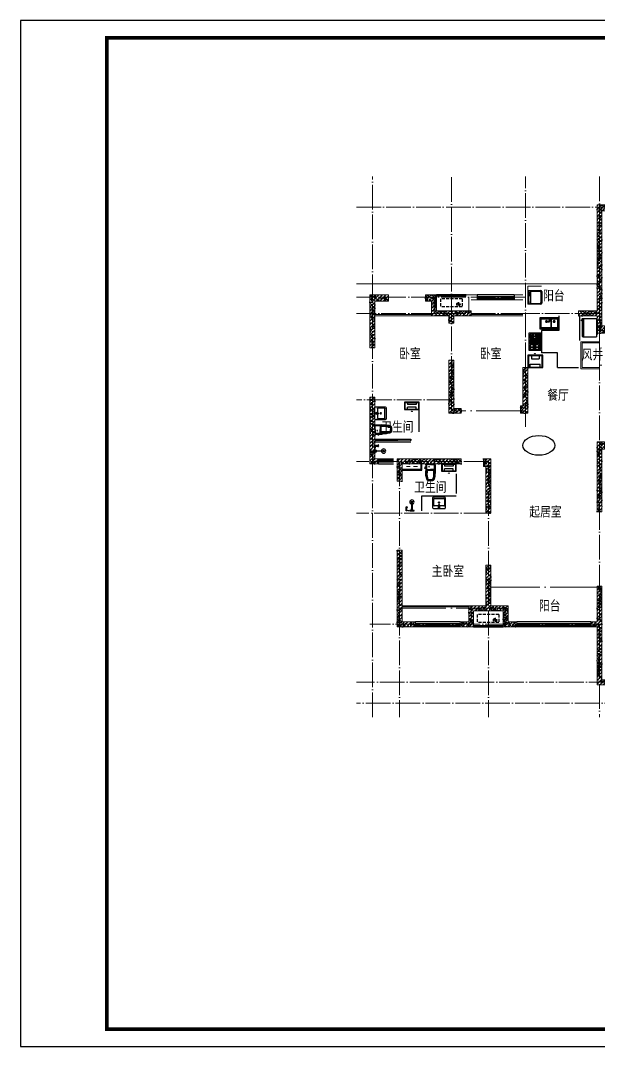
# Model space of a CAD drawing. Extents: x -23790 to 70590, y -14311 to 27269.
# Drawn here: x 11790 to 35249, y -14311 to 27269 of the extents above; entities that cross this region are included whole.
import ezdxf

# ---------------------------------------------------------------- set-up
doc = ezdxf.new("R2010")
doc.units = 0
doc.header["$LTSCALE"] = 1000
doc.header["$MEASUREMENT"] = 0
doc.linetypes.add('DASH', pattern=[0.35, 0.25, -0.1])
doc.linetypes.add('DOTE', pattern=[2.42, 2, -0.2, 0.02, -0.2])
doc.layers.get('0').update_dxf_attribs({"linetype": 'CONTINUOUS'})
for name, color, linetype, lineweight in [('DOTE', 1, 'DOTE', 0), ('WALL', 255, 'CONTINUOUS', 20), ('五金', 136, 'CONTINUOUS', 9), ('固定家具线', 243, 'CONTINUOUS', 20), ('看线', 170, 'CONTINUOUS', 0)]:
    doc.layers.add(name, color=color, linetype=linetype, lineweight=lineweight)
for name, color, linetype in [('fd', 4, 'CONTINUOUS'), ('JJ', 8, 'CONTINUOUS'), ('KT', 8, 'CONTINUOUS'), ('pm-台阶', 163, 'CONTINUOUS'), ('PS', 4, 'CONTINUOUS'), ('PUB_TITLE', 4, 'CONTINUOUS'), ('RAIL', 163, 'CONTINUOUS'), ('T-DESW', 35, 'CONTINUOUS'), ('WINDOW', 4, 'CONTINUOUS'), ('家具', 8, 'CONTINUOUS')]:
    doc.layers.add(name, color=color, linetype=linetype)
doc.styles.add('Arial', font='ARIAL.TTF')
doc.styles.get("Standard").update_dxf_attribs({"font": 'GBENOR', "bigfont": 'GBCBIG'})
pattern_1 = [(45, (-2782303.07, -249001.32), (-70.710678, 70.710678), []), (50, (-2782303.07, -249001.32), (286.904073, -25.100854), [30, -330]), (355, (-2782303.07, -249001.32), (-55.500533, 300.876853), [24, -264]), (100.4514, (-2782279.17, -249003.4), (231.403753, 275.775817), [25.496076, -280.456845]), (46.1842, (-2782303.07, -248921.32), (426.89642, -66.207606), [45, -495]), (96.6356, (-2782267.5, -248926.84), (373.86508, 389.64715), [38.244115, -420.6852]), (351.1842, (-2782303.07, -248921.3), (373.86478, 389.64744), [36, -396]), (21, (-2782263.07, -248941.32), (238.76282, -161.047556), [30, -330]), (326, (-2782263.07, -248941.32), (97.326133, 290.060018), [24, -264]), (71.4514, (-2782243.18, -248954.74), (336.089051, 129.0122), [25.496076, -280.456845]), (37.5, (-2782303.07, -249001.32), (4.863942, 133.1575415), [0, -260.8, 0, -268, 0, -265]), (7.5, (-2782303.07, -249001.32), (105.227815, 157.764685), [0, -152.8, 0, -254.8, 0, -101]), (327.5, (-2782392.27, -249001.32), (213.5289745, -9.0219487), [0, -100, 0, -312, 0, -414]), (317.5, (-2782432.27, -249001.32), (233.274468, 40.041993), [0, -130, 0, -207.2, 0, -294])]

# ---------------------------------------------------------------- blocks, each defined once
blk = doc.blocks.new('A$C6EA5130D')
at = {"layer": '五金', "lineweight": -3}
for p, q in [((68, 25), (68, 15)), ((85, 353), (85, 30)), ((95, 30), (95, 353)), ((111, 25), (111, 15)), ((291, 38), (291, 113)), ((321, 60), (291, 60)), ((321, 38), (321, 113))]:
    blk.add_line(p, q, dxfattribs=at)
at = {"layer": '五金', "color": 8}
for p, q in [((75, 22), (75, 15)), ((105, 25), (105, 15))]:
    blk.add_line(p, q, dxfattribs=at)
at = {"layer": '五金', "lineweight": -3}
for points in [[(175, 0), (5, 0), (5, 10), (34, 15), (80, 15)], [(62, 46), (52, 46), (52, 50), (62, 50)], [(75, 25), (62, 25), (62, 70), (85, 70)], [(95, 70), (118, 70), (118, 25), (105, 25)], [(100, 15), (145, 15), (175, 10), (175, 0)], [(118, 50), (128, 50), (128, 46), (118, 46)], [(294, 29), (294, 0), (317, 0), (317, 29)]]:
    blk.add_lwpolyline(points, dxfattribs=at)
for points in [[(59, 0), (59, 10), (121, 10), (121, 0)], [(261, 0), (261, 10), (205, 10), (205, 0)]]:
    blk.add_lwpolyline(points, close=True, dxfattribs=at)
at = {"layer": '五金', "color": 8}
for points in [[(80, 22), (75, 22), (75, 50), (85, 50)], [(95, 50), (105, 50), (105, 22), (100, 22)]]:
    blk.add_lwpolyline(points, dxfattribs=at)
blk.add_lwpolyline([(80, 10), (80, 30), (100, 30), (100, 10)], close=True, dxfattribs=at)
at = {"layer": '五金', "lineweight": -3}
blk.add_circle((90, 353), 89.5, dxfattribs=at)
at = {"layer": '五金', "color": 8}
for centre, radius in [((90, 353), 5), ((306, 87), 15), ((306, 38), 15)]:
    blk.add_circle(centre, radius, dxfattribs=at)
for centre, radius, start, end in [((90, 353), 35, 278.2132, 261.7868), ((90, 353), 9, 303.749, 236.251), ((306, 87), 17, 331.9275, 208.0725), ((306, 38), 17, 151.9275, 226.6641), ((306, 38), 17, 313.3359, 28.0725)]:
    blk.add_arc(centre, radius, start, end, dxfattribs=at)
at = {"layer": '五金', "lineweight": -3}
for centre, start, end in [((274, 107), 19.6733, 73.5819), ((337, 107), 106.4181, 160.3267)]:
    blk.add_arc(centre, 17.7, start, end, dxfattribs=at)
at = {"layer": '五金', "lineweight": -3, "extrusion": (0, 0, -1)}
for centre, major_axis, ratio, start_param, end_param in [((306, 136), (33.6, 0), 0.612909, 2.761972, 6.662806), ((306, 126), (-31.4, 0), 0.47884, -1.072899, 4.214492)]:
    blk.add_ellipse(centre, major_axis=major_axis, ratio=ratio, start_param=start_param, end_param=end_param, dxfattribs=at)
blk = doc.blocks.new('A$C0032228E')
at = {"layer": 'fd'}
blk.add_lwpolyline([(302, 0, 100, 0, 0), (302, 62, 0, 0, 0)], format="xyseb", dxfattribs=at)
at = {"layer": '家具'}
for p, q in [((123, 372), (123, 295)), ((477, 295), (123, 295)), ((477, 189), (123, 189)), ((123, 112), (123, 189)), ((477, 372), (477, 295)), ((477, 112), (477, 189))]:
    blk.add_line(p, q, dxfattribs=at)
for points in [[(600, 392), (0, 392), (0, 92), (600, 92)], [(580, 372), (20, 372), (20, 112), (580, 112)]]:
    blk.add_lwpolyline(points, close=True, dxfattribs=at)
blk = doc.blocks.new('A$C6CE46E26')
at = {"layer": 'fd'}
blk.add_lwpolyline([(0, 284, 100, 0, 0), (62, 284, 0, 0, 0)], format="xyseb", dxfattribs=at)
at = {"layer": '家具'}
for p, q in [((112, 452), (239, 452)), ((239, 148), (239, 452)), ((445, 98), (445, 502)), ((572, 502), (445, 502)), ((112, 148), (239, 148)), ((572, 98), (445, 98))]:
    blk.add_line(p, q, dxfattribs=at)
for points in [[(592, 0), (592, 600), (92, 600), (92, 0)], [(572, 20), (572, 580), (112, 580), (112, 20)]]:
    blk.add_lwpolyline(points, close=True, dxfattribs=at)
blk = doc.blocks.new('A$C624F4EDD')
at = {"layer": 'KT', "linetype": 'DASH', "ltscale": 0.5}
for p, q in [((880, 330), (0, 330)), ((0, 330), (0, 0)), ((811, 103), (628, 103)), ((724, 186), (724, 17)), ((880, 330), (880, 0)), ((880, 0), (0, 0))]:
    blk.add_line(p, q, dxfattribs=at)
at = {"layer": 'KT', "linetype": 'DASH', "ltscale": 0.5, "extrusion": (0, 0, -1)}
blk.add_ellipse((724, 103), major_axis=(-0.1, 65.5), ratio=1, start_param=-1.569217, end_param=4.713968, dxfattribs=at)
blk = doc.blocks.new('A$C37A63D83')
at = {"layer": '家具', "color": 8}
for p, q in [((152, 636), (128, 636)), ((136, 660), (323, 660)), ((229, 660), (136, 660)), ((162, 636), (152, 636)), ((162, 636), (229, 636)), ((297, 636), (229, 636)), ((297, 636), (307, 636)), ((307, 636), (331, 636)), ((38, 172), (42, 172)), ((38, 118), (42, 118)), ((40, 153), (40, 162)), ((40, 137), (40, 146)), ((40, 121), (40, 130)), ((49, 230), (49, 316)), ((49, 230), (229, 230)), ((49, 230), (91, 212)), ((49, 125), (49, 165)), ((54, 279), (54, 280)), ((63, 275), (58, 275)), ((63, 253), (63, 275)), ((76, 36), (76, 198)), ((81, 235), (229, 235)), ((91, 212), (229, 212)), ((99, 250), (99, 356)), ((99, 221), (229, 221)), ((229, 14), (99, 14)), ((229, 247), (103, 247)), ((111, 247), (229, 247)), ((229, 247), (356, 247)), ((348, 247), (229, 247)), ((378, 235), (229, 235)), ((409, 230), (229, 230)), ((360, 221), (229, 221)), ((368, 212), (229, 212)), ((229, 14), (360, 14)), ((360, 250), (360, 356)), ((409, 230), (368, 212)), ((382, 36), (382, 198)), ((396, 253), (396, 275)), ((396, 275), (400, 275))]:
    blk.add_line(p, q, dxfattribs=at)
at = {"layer": '家具'}
for p, q in [((0, 125), (0, 165)), ((38, 172), (7, 172)), ((38, 118), (7, 118)), ((40, 170), (40, 275)), ((40, 23), (40, 122)), ((229, 0), (63, 0)), ((229, 0), (396, 0)), ((405, 279), (405, 280)), ((409, 230), (409, 316)), ((418, 23), (418, 275))]:
    blk.add_line(p, q, dxfattribs=at)
at = {"layer": '家具', "color": 8}
blk.add_circle((176, 95), 11.4, dxfattribs=at)
at = {"layer": '家具'}
for centre, radius, start, end in [((7035, 15), 7000, 176.3999, 177.8752), ((979, 321), 939, 160.4627, 171.8238), ((107, 630), 13.5, 147.2649, 160.4629), ((159, 597), 75.7, 123.7473, 147.2649), ((217, 423), 257, 87.121, 112.8427), ((242, 423), 257, 67.1573, 92.879), ((300, 597), 75.7, 32.7351, 56.2527), ((346, 630), 13.5, 21.3401, 45.0457), ((352, 630), 13.5, 19.5371, 32.7351), ((-520, 321), 939, 8.1773, 19.5371), ((-6576, 15), 7000, 2.1248, 3.6001), ((7, 165), 7.2, 90, 180), ((7, 125), 7.2, 180, 270), ((63, 23), 22.5, 180, 270), ((396, 23), 22.5, 270, 0)]:
    blk.add_arc(centre, radius, start, end, dxfattribs=at)
at = {"layer": '家具', "color": 8}
for centre, radius, start, end in [((545, 367), 499, 169.8851, 189.9823), ((824, 353), 776, 158.6599, 172.4763), ((942, 340), 881, 161.7059, 184.2897), ((933, 353), 834, 161.5027, 179.8181), ((113, 630), 13.5, 134.9543, 158.6599), ((347, 396), 344, 131.9223, 134.9543), ((130, 611), 25.3, 94.6124, 166.2529), ((138, 626), 34, 87.4207, 128.0687), ((159, 612), 18, 109.1813, 161.5027), ((214, 386), 250, 86.5925, 104.1516), ((245, 386), 250, 75.8484, 93.4075), ((300, 612), 18, 18.4973, 70.8187), ((-474, 353), 834, 0.1819, 18.4973), ((321, 626), 34, 51.9313, 92.5793), ((329, 611), 25.3, 13.7471, 85.3876), ((112, 396), 344, 45.0457, 48.0777), ((-483, 340), 881, 355.7103, 18.2941), ((-365, 353), 776, 7.5237, 21.3401), ((-86, 367), 499, 350.0177, 10.1149), ((42, 165), 7.2, 0, 90), ((42, 125), 7.2, 270, 0), ((58, 279), 4.5, 180, 270), ((81, 253), 18, 180, 270), ((99, 198), 22.5, 90, 180), ((99, 36), 22.5, 180, 270), ((103, 250), 3.6, 180, 270), ((356, 250), 3.6, 270, 0), ((360, 198), 22.5, 0, 90), ((360, 36), 22.5, 270, 0), ((378, 253), 18, 270, 0), ((400, 279), 4.5, 270, 0)]:
    blk.add_arc(centre, radius, start, end, dxfattribs=at)
blk = doc.blocks.new('dfdsf')
at = {"layer": '家具'}
for p, q in [((-6119, -27345), (-6119, -27726)), ((-5626, -27307), (-6081, -27307)), ((-5588, -27726), (-5588, -27345)), ((-6081, -27765), (-5626, -27765))]:
    blk.add_line(p, q, dxfattribs=at)
at = {"layer": '家具', "color": 8}
for p, q in [((-6068, -27695), (-6068, -27428)), ((-6049, -27409), (-5869, -27409)), ((-5872, -27364), (-5886, -27364)), ((-5867, -27351), (-5876, -27341)), ((-5867, -27377), (-5876, -27387)), ((-5870, -27392), (-5866, -27466)), ((-5854, -27345), (-5854, -27332)), ((-5854, -27383), (-5854, -27396)), ((-5837, -27392), (-5841, -27466)), ((-5831, -27341), (-5840, -27350)), ((-5831, -27387), (-5840, -27377)), ((-5838, -27409), (-5658, -27409)), ((-5835, -27364), (-5821, -27364)), ((-5639, -27428), (-5639, -27695)), ((-5658, -27714), (-6049, -27714)), ((-5866, -27466), (-5841, -27466))]:
    blk.add_line(p, q, dxfattribs=at)
for centre, radius in [((-5854, -27364), 32.3), ((-5854, -27364), 18.8), ((-5855, -27549), 25.4), ((-5855, -27549), 16)]:
    blk.add_circle(centre, radius, dxfattribs=at)
at = {"layer": '家具'}
for centre, start, end in [((-6081, -27345), 90, 180), ((-5626, -27345), 0, 90), ((-6081, -27726), 180, 270), ((-5626, -27726), 270, 0)]:
    blk.add_arc(centre, 38.1, start, end, dxfattribs=at)
at = {"layer": '家具', "color": 8}
for centre, start, end in [((-6049, -27428), 90, 180), ((-5658, -27428), 0, 90), ((-6049, -27695), 180, 270), ((-5658, -27695), 270, 0)]:
    blk.add_arc(centre, 19.1, start, end, dxfattribs=at)
blk = doc.blocks.new('A$C0C200289')
at = {"layer": '家具'}
for p, q in [((-150, 72), (-150, 597)), ((600, 597), (-150, 597)), ((500, 623), (-48, 623)), ((-48, 613), (-48, 623)), ((500, 613), (-48, 613)), ((500, 613), (500, 623)), ((600, 72), (600, 597)), ((-144, 72), (-150, 72)), ((-150, 53), (-150, 62)), ((-144, 62), (-150, 62)), ((-144, 62), (-144, 72)), ((568, 22), (-118, 22)), ((499, 22), (499, 0)), ((535, 22), (535, 0)), ((594, 62), (594, 72)), ((594, 72), (600, 72)), ((594, 62), (600, 62)), ((600, 53), (600, 62)), ((499, 0), (535, 0))]:
    blk.add_line(p, q, dxfattribs=at)
at = {"layer": '家具', "color": 251}
for p, q in [((594, 72), (-144, 72)), ((594, 62), (-144, 62))]:
    blk.add_line(p, q, dxfattribs=at)
at = {"layer": '家具'}
for centre, start, end in [((-118, 53), 180, 270), ((568, 53), 270, 0)]:
    blk.add_arc(centre, 31.5, start, end, dxfattribs=at)
blk = doc.blocks.new('ddfdf')
at = {"layer": '家具'}
for p, q in [((15801, -30110), (15801, -30822)), ((16260, -30111), (15801, -30110)), ((16270, -30121), (16270, -30812)), ((15801, -30822), (16260, -30822))]:
    blk.add_line(p, q, dxfattribs=at)
at = {"layer": '家具', "color": 251}
for p, q in [((15826, -30314), (15826, -30189)), ((15829, -30248), (15829, -30252)), ((15947, -30248), (15829, -30248)), ((15829, -30252), (15947, -30252)), ((15834, -30314), (15834, -30189)), ((15856, -30159), (16163, -30159)), ((15856, -30167), (16163, -30167)), ((16163, -30337), (15856, -30336)), ((16163, -30345), (15856, -30344)), ((15947, -30252), (15947, -30248)), ((15952, -30159), (15957, -30157)), ((15968, -30208), (15952, -30159)), ((15968, -30295), (15952, -30344)), ((15952, -30344), (15957, -30346)), ((15957, -30157), (15973, -30206)), ((15957, -30346), (15973, -30297)), ((15973, -30206), (15968, -30208)), ((15973, -30297), (15968, -30295)), ((16062, -30157), (16046, -30206)), ((16046, -30206), (16051, -30208)), ((16046, -30297), (16051, -30295)), ((16062, -30346), (16046, -30297)), ((16051, -30208), (16067, -30159)), ((16051, -30295), (16067, -30344)), ((16067, -30159), (16062, -30157)), ((16067, -30344), (16062, -30346)), ((16072, -30252), (16072, -30248)), ((16072, -30248), (16190, -30248)), ((16190, -30253), (16072, -30252)), ((16185, -30189), (16185, -30315)), ((16190, -30248), (16190, -30253)), ((16193, -30189), (16193, -30315)), ((16201, -30822), (16202, -30111)), ((15829, -30682), (15829, -30686)), ((15904, -30682), (15829, -30682)), ((15829, -30686), (15904, -30686)), ((15831, -30750), (15831, -30624)), ((15832, -30556), (15832, -30379)), ((15832, -30379), (15849, -30379)), ((15849, -30556), (15832, -30556)), ((15839, -30750), (15839, -30624)), ((15849, -30379), (15849, -30556)), ((15861, -30594), (16167, -30595)), ((15861, -30602), (16167, -30603)), ((15878, -30556), (15878, -30380)), ((15878, -30380), (15894, -30380)), ((15894, -30556), (15878, -30556)), ((15894, -30380), (15894, -30556)), ((15904, -30686), (15904, -30682)), ((15923, -30556), (15923, -30380)), ((15923, -30380), (15940, -30380)), ((15940, -30556), (15923, -30556)), ((15937, -30595), (15937, -30654)), ((15942, -30595), (15937, -30595)), ((15937, -30654), (15942, -30654)), ((15937, -30780), (15937, -30720)), ((15937, -30720), (15942, -30720)), ((15940, -30380), (15940, -30556)), ((15942, -30654), (15942, -30595)), ((15942, -30720), (15942, -30780)), ((15968, -30556), (15968, -30380)), ((15968, -30380), (15985, -30380)), ((15985, -30556), (15968, -30556)), ((15968, -30684), (15968, -30688)), ((16063, -30684), (15968, -30684)), ((15968, -30688), (16063, -30688)), ((15985, -30380), (15985, -30556)), ((16014, -30556), (16014, -30380)), ((16014, -30380), (16030, -30380)), ((16030, -30556), (16014, -30556)), ((16030, -30380), (16030, -30556)), ((16059, -30556), (16059, -30380)), ((16059, -30380), (16076, -30380)), ((16076, -30556), (16059, -30556)), ((16063, -30688), (16063, -30684)), ((16076, -30380), (16076, -30556)), ((16095, -30595), (16095, -30654)), ((16099, -30595), (16095, -30595)), ((16095, -30654), (16099, -30654)), ((16095, -30780), (16095, -30720)), ((16095, -30720), (16099, -30720)), ((16099, -30654), (16099, -30595)), ((16099, -30720), (16099, -30780)), ((16104, -30556), (16104, -30380)), ((16104, -30380), (16121, -30380)), ((16121, -30556), (16104, -30556)), ((16121, -30380), (16121, -30556)), ((16126, -30690), (16126, -30685)), ((16126, -30685), (16199, -30685)), ((16199, -30690), (16126, -30690)), ((16150, -30556), (16150, -30380)), ((16150, -30380), (16166, -30380)), ((16166, -30556), (16150, -30556)), ((16166, -30380), (16166, -30556)), ((16189, -30625), (16189, -30750)), ((16197, -30625), (16197, -30750)), ((16199, -30685), (16199, -30690)), ((16167, -30772), (15861, -30772)), ((16167, -30780), (15861, -30780)), ((15942, -30780), (15937, -30780)), ((16099, -30780), (16095, -30780))]:
    blk.add_line(p, q, dxfattribs=at)
for centre, radius in [((16013, -30253), 70.1), ((16013, -30253), 47.3), ((16013, -30253), 41.8), ((16013, -30253), 25.3), ((15936, -30685), 63.7), ((15936, -30685), 43), ((15936, -30685), 38), ((15936, -30685), 23), ((16096, -30687), 63.7), ((16096, -30687), 43), ((16096, -30687), 38), ((16096, -30687), 23), ((16235, -30426), 16.2), ((16238, -30542), 16.2), ((16240, -30485), 16.2)]:
    blk.add_circle(centre, radius, dxfattribs=at)
for centre, radius, start, end in [((15856, -30189), 30, 89.961, 179.961), ((15856, -30314), 30, 179.961, 269.961), ((15856, -30189), 22, 89.961, 179.961), ((15856, -30314), 22, 179.961, 269.961), ((16163, -30189), 30, 359.961, 89.961), ((16163, -30189), 22, 359.961, 89.961), ((16163, -30315), 30, 269.961, 359.961), ((16163, -30315), 22, 269.961, 359.961), ((15861, -30624), 30, 89.961, 179.961), ((15861, -30750), 30, 179.961, 269.961), ((15861, -30624), 22, 89.961, 179.961), ((15861, -30750), 22, 179.961, 269.961), ((16167, -30625), 30, 359.961, 89.961), ((16167, -30625), 22, 359.961, 89.961), ((16167, -30750), 30, 269.961, 359.961), ((16167, -30750), 22, 269.961, 359.961)]:
    blk.add_arc(centre, radius, start, end, dxfattribs=at)
at = {"layer": '家具'}
for centre, start, end in [((16260, -30121), 0, 89.961), ((16260, -30812), 269.961, 0)]:
    blk.add_arc(centre, 10, start, end, dxfattribs=at)
blk = doc.blocks.new('A$C1BE601A8')
at = {"layer": '家具'}
for p, q in [((0, 0), (0, 450)), ((0, 450), (757, 450)), ((757, 450), (757, 0)), ((757, 0), (0, 0))]:
    blk.add_line(p, q, dxfattribs=at)
at = {"layer": '家具', "color": 251}
for p, q in [((10, 10), (10, 440)), ((10, 440), (747, 440)), ((315, 427), (293, 411)), ((412, 288), (315, 427)), ((747, 440), (747, 10)), ((747, 10), (10, 10)), ((41, 393), (41, 50)), ((273, 408), (56, 408)), ((56, 35), (273, 35)), ((226, 300), (130, 300)), ((178, 248), (178, 348)), ((288, 50), (288, 393)), ((293, 411), (390, 273)), ((311, 393), (311, 50)), ((695, 408), (326, 408)), ((326, 35), (695, 35)), ((534, 300), (438, 300)), ((486, 248), (486, 348)), ((710, 50), (710, 393))]:
    blk.add_line(p, q, dxfattribs=at)
for centre, radius in [((178, 300), 36.1), ((178, 300), 27.1), ((486, 300), 36.1), ((486, 300), 27.1)]:
    blk.add_circle(centre, radius, dxfattribs=at)
for centre, radius, start, end in [((304, 419), 21.7, 342.6068, 267.3353), ((56, 393), 15, 90, 180), ((56, 50), 15, 180, 270), ((273, 393), 15, 0, 90), ((273, 50), 15, 270, 0), ((326, 393), 15, 90, 180), ((326, 50), 15, 180, 270), ((401, 281), 13.3, 214.971, 34.971), ((695, 393), 15, 0, 90), ((695, 50), 15, 270, 0)]:
    blk.add_arc(centre, radius, start, end, dxfattribs=at)
blk = doc.blocks.new('_E20')
for p, q in [((345, 0), (-345, 0)), ((-302, -36), (-345, -36)), ((-307, -144), (-307, -611)), ((-302, -35), (-302, -66)), ((-302, -66), (-219, -66)), ((-219, -66), (-219, -35)), ((345, -36), (-219, -36)), ((123, -87), (123, -99)), ((133, -96), (133, -113)), ((198, -96), (133, -96)), ((133, -113), (198, -113)), ((198, -113), (198, -96)), ((215, -88), (215, -99)), ((307, -144), (307, -611)), ((267, -651), (-267, -651))]:
    blk.add_line(p, q)
at = {"linetype": 'Continuous'}
for p, q in [((-345, -656), (-345, 0)), ((345, 0), (345, -656)), ((-345, -145), (345, -145)), ((295, -706), (-295, -706))]:
    blk.add_line(p, q, dxfattribs=at)
blk.add_lwpolyline([(83, -94, 0.185158), (88, -107, 0.102042), (108, -122, 0.060862), (133, -130, 0.047173), (166, -133, 0.047173), (200, -130, 0.060862), (225, -122, 0.102042), (245, -107, 0.185158), (250, -94, 0.185158), (245, -82, 0.102042), (225, -67, 0.060862), (200, -59, 0.047173), (166, -56, 0.047173), (133, -59, 0.060862), (108, -67, 0.102042), (88, -82, 0.185158)], format="xyb", close=True)
for points in [[(215, -88, 0.259034), (213, -85, 0.076276), (201, -80, 0.036515), (188, -77, 0.026615), (169, -76, 0.026615), (150, -77, 0.036515), (137, -80, 0.076276), (125, -85, 0.259034), (123, -88, 0.078462), (123, -89, 0.056762)], [(215, -99, 0.259034), (213, -95, 0.076276), (201, -90, 0.036515), (188, -88, 0.026615), (169, -87, 0.026615), (150, -88, 0.036515), (137, -90, 0.076276), (125, -95, 0.259034), (123, -99, 0.259034), (125, -102, 0.056762), (133, -106, 0.036515)], [(198, -108, 0.008736), (201, -107, 0.076276), (213, -102, 0.259034), (215, -99, 0.259034)]]:
    blk.add_lwpolyline(points, format="xyb")
blk.add_circle((-259, -35), 17.5)
for centre, start, end in [((-295, -656), 180, 270), ((295, -656), 270, 0)]:
    blk.add_arc(centre, 50, start, end, dxfattribs=at)
for centre, start, end in [((-267, -611), 180, 270), ((267, -611), 270, 0)]:
    blk.add_arc(centre, 40, start, end)
at = {"width": 0.8, "flags": 9}
for tag in ['XSIZE', 'YSIZE']:
    blk.add_attdef(tag, (0, 0), '', height=0.5, dxfattribs=at)
blk = doc.blocks.new('A$C5A8C3281')
at = {"layer": 'JJ', "ltscale": 0.6}
h = blk.add_hatch(dxfattribs=at)
h.set_pattern_fill('钢筋混凝土', color=256, scale=40, style=0)
h.set_pattern_definition(pattern_1)
h.paths.add_polyline_path([(9900, 3400), (9900, 3650), (9200, 3650), (9200, -650), (8450, -650), (8450, -850), (9200, -850), (9200, -1250), (9400, -1250), (9400, 3400)])
h = blk.add_hatch(dxfattribs=at)
h.set_pattern_fill('钢筋混凝土', color=256, scale=40, style=0)
h.set_pattern_definition(pattern_1)
h.paths.add_polyline_path([(11300, 3650), (11300, 3400), (11800, 3400), (11800, -950), (12000, -950), (12000, 1150), (14600, 1150), (14600, -950), (13850, -950), (13850, -1150), (14800, -1150), (14800, 1350), (12000, 1350), (12000, 3650)])
h = blk.add_hatch(dxfattribs=at)
h.set_pattern_fill('钢筋混凝土', color=256, scale=40, style=0)
h.set_pattern_definition(pattern_1)
h.paths.add_polyline_path([(22300, 3400), (22300, 3650), (21600, 3650), (21600, 1350), (18800, 1350), (18800, -1150), (19750, -1150), (19750, -950), (19000, -950), (19000, 1150), (21600, 1150), (21600, -950), (21800, -950), (21800, 3400)])
h = blk.add_hatch(dxfattribs=at)
h.set_pattern_fill('钢筋混凝土', color=256, scale=40, style=0)
h.set_pattern_definition(pattern_1)
h.paths.add_polyline_path([(23700, 3650), (23700, 3400), (24200, 3400), (24200, -1250), (24400, -1250), (24400, -850), (25150, -850), (25150, -650), (24400, -650), (24400, 3650)])
h = blk.add_hatch(dxfattribs=at)
h.set_pattern_fill('钢筋混凝土', color=256, scale=40, style=0)
h.set_pattern_definition(pattern_1)
h.paths.add_polyline_path([(750, 0), (0, 0), (0, -2150), (200, -2150), (200, -250), (750, -250)])
h = blk.add_hatch(dxfattribs=at)
h.set_pattern_fill('钢筋混凝土', color=256, scale=40, style=0)
h.set_pattern_definition(pattern_1)
h.paths.add_polyline_path([(2700, 0), (2250, 0), (2250, -250), (2500, -250), (2500, -850), (3200, -850), (3200, -1150), (3400, -1150), (3400, -850), (4100, -850), (4100, -650), (2700, -650)])
h = blk.add_hatch(dxfattribs=at)
h.set_pattern_fill('钢筋混凝土', color=256, scale=40, style=0)
h.set_pattern_definition(pattern_1)
h.paths.add_polyline_path([(31150, 0), (30900, 0), (30900, -650), (29500, -650), (29500, -850), (30200, -850), (30200, -1150), (30400, -1150), (30400, -850), (31100, -850), (31100, -250), (31150, -250)])
h = blk.add_hatch(dxfattribs=at)
h.set_pattern_fill('钢筋混凝土', color=256, scale=40, style=0)
h.set_pattern_definition(pattern_1)
h.paths.add_polyline_path([(33600, 0), (32650, 0), (32650, -250), (33400, -250), (33400, -2150), (33600, -2150)])
h = blk.add_hatch(dxfattribs=at)
h.set_pattern_fill('钢筋混凝土', color=256, scale=40, style=0)
h.set_pattern_definition(pattern_1)
h.paths.add_polyline_path([(12000, -950), (11700, -950), (11700, -1550), (12000, -1550)])
h = blk.add_hatch(dxfattribs=at)
h.set_pattern_fill('钢筋混凝土', color=256, scale=40, style=0)
h.set_pattern_definition(pattern_1)
h.paths.add_polyline_path([(21900, -950), (21600, -950), (21600, -1550), (21900, -1550)])
h = blk.add_hatch(dxfattribs=at)
h.set_pattern_fill('钢筋混凝土', color=256, scale=40, style=0)
h.set_pattern_definition(pattern_1)
h.paths.add_polyline_path([(9500, -1250), (9200, -1250), (9200, -1550), (9500, -1550)])
h = blk.add_hatch(dxfattribs=at)
h.set_pattern_fill('钢筋混凝土', color=256, scale=40, style=0)
h.set_pattern_definition(pattern_1)
h.paths.add_polyline_path([(24400, -1250), (24100, -1250), (24100, -1550), (24400, -1550)])
h = blk.add_hatch(dxfattribs=at)
h.set_pattern_fill('钢筋混凝土', color=256, scale=40, style=0)
h.set_pattern_definition(pattern_1)
h.paths.add_polyline_path([(14800, -2400), (14600, -2400), (14000, -2400), (14000, -2600), (14600, -2600), (14600, -3850), (10900, -3850), (10900, -4050), (11150, -4050), (11150, -5950), (10950, -5950), (10950, -6150), (11350, -6150), (11350, -4050), (14000, -4050), (14000, -4350), (14200, -4350), (14200, -4050), (14800, -4050)])
h = blk.add_hatch(dxfattribs=at)
h.set_pattern_fill('钢筋混凝土', color=256, scale=40, style=0)
h.set_pattern_definition(pattern_1)
h.paths.add_polyline_path([(22700, -3850), (19000, -3850), (19000, -2600), (19600, -2600), (19600, -2400), (18800, -2400), (18800, -4050), (19400, -4050), (19400, -4350), (19600, -4350), (19600, -4050), (22250, -4050), (22250, -6150), (22650, -6150), (22650, -5950), (22450, -5950), (22450, -4050), (22700, -4050)])
h = blk.add_hatch(dxfattribs=at)
h.set_pattern_fill('钢筋混凝土', color=256, scale=40, style=0)
h.set_pattern_definition(pattern_1)
h.paths.add_polyline_path([(3400, -2650), (3200, -2650), (3200, -4800), (3700, -4800), (3700, -4600), (3400, -4600)])
h = blk.add_hatch(dxfattribs=at)
h.set_pattern_fill('钢筋混凝土', color=256, scale=40, style=0)
h.set_pattern_definition(pattern_1)
h.paths.add_polyline_path([(30400, -2650), (30200, -2650), (30200, -4600), (29900, -4600), (29900, -4800), (30400, -4800)])
h = blk.add_hatch(dxfattribs=at)
h.set_pattern_fill('钢筋混凝土', color=256, scale=40, style=0)
h.set_pattern_definition(pattern_1)
h.paths.add_polyline_path([(6400, -2950), (6200, -2950), (6200, -4500), (6400, -4500)])
h = blk.add_hatch(dxfattribs=at)
h.set_pattern_fill('钢筋混凝土', color=256, scale=40, style=0)
h.set_pattern_definition(pattern_1)
h.paths.add_polyline_path([(27400, -2950), (27200, -2950), (27200, -4500), (27400, -4500)])
h = blk.add_hatch(dxfattribs=at)
h.set_pattern_fill('钢筋混凝土', color=256, scale=40, style=0)
h.set_pattern_definition(pattern_1)
h.paths.add_polyline_path([(200, -4150), (0, -4150), (0, -6850), (350, -6850), (350, -6650), (200, -6650)])
h = blk.add_hatch(dxfattribs=at)
h.set_pattern_fill('钢筋混凝土', color=256, scale=40, style=0)
h.set_pattern_definition(pattern_1)
h.paths.add_polyline_path([(33600, -4150), (33400, -4150), (33400, -6650), (33250, -6650), (33250, -6850), (33600, -6850)])
h = blk.add_hatch(dxfattribs=at)
h.set_pattern_fill('钢筋混凝土', color=256, scale=40, style=0)
h.set_pattern_definition(pattern_1)
h.paths.add_polyline_path([(6400, -4500), (6100, -4500), (6100, -4800), (6400, -4800)])
h = blk.add_hatch(dxfattribs=at)
h.set_pattern_fill('钢筋混凝土', color=256, scale=40, style=0)
h.set_pattern_definition(pattern_1)
h.paths.add_polyline_path([(27500, -4500), (27200, -4500), (27200, -4800), (27500, -4800)])
h = blk.add_hatch(dxfattribs=at)
h.set_pattern_fill('钢筋混凝土', color=256, scale=40, style=0)
h.set_pattern_definition(pattern_1)
h.paths.add_polyline_path([(9500, -5950), (9200, -5950), (9200, -6250), (9500, -6250)])
h = blk.add_hatch(dxfattribs=at)
h.set_pattern_fill('钢筋混凝土', color=256, scale=40, style=0)
h.set_pattern_definition(pattern_1)
h.paths.add_polyline_path([(24400, -5950), (24100, -5950), (24100, -6250), (24400, -6250)])
h = blk.add_hatch(dxfattribs=at)
h.set_pattern_fill('钢筋混凝土', color=256, scale=40, style=0)
h.set_pattern_definition(pattern_1)
h.paths.add_polyline_path([(3700, -6650), (1100, -6650), (1100, -7550), (1300, -7550), (1300, -6850), (3700, -6850)])
h = blk.add_hatch(dxfattribs=at)
h.set_pattern_fill('钢筋混凝土', color=256, scale=40, style=0)
h.set_pattern_definition(pattern_1)
h.paths.add_polyline_path([(4900, -6650), (4600, -6650), (4600, -6950), (4900, -6950)])
h = blk.add_hatch(dxfattribs=at)
h.set_pattern_fill('钢筋混凝土', color=256, scale=40, style=0)
h.set_pattern_definition(pattern_1)
h.paths.add_polyline_path([(9400, -6250), (9200, -6250), (9200, -8800), (9400, -8800)])
h = blk.add_hatch(dxfattribs=at)
h.set_pattern_fill('钢筋混凝土', color=256, scale=40, style=0)
h.set_pattern_definition(pattern_1)
h.paths.add_polyline_path([(24400, -6250), (24200, -6250), (24200, -8800), (24400, -8800)])
h = blk.add_hatch(dxfattribs=at)
h.set_pattern_fill('钢筋混凝土', color=256, scale=40, style=0)
h.set_pattern_definition(pattern_1)
h.paths.add_polyline_path([(29000, -6650), (28700, -6650), (28700, -6950), (29000, -6950)])
h = blk.add_hatch(dxfattribs=at)
h.set_pattern_fill('钢筋混凝土', color=256, scale=40, style=0)
h.set_pattern_definition(pattern_1)
h.paths.add_polyline_path([(32500, -6650), (29900, -6650), (29900, -6850), (32300, -6850), (32300, -7550), (32500, -7550)])
h = blk.add_hatch(dxfattribs=at)
h.set_pattern_fill('钢筋混凝土', color=256, scale=40, style=0)
h.set_pattern_definition(pattern_1)
h.paths.add_polyline_path([(4900, -6950), (4700, -6950), (4700, -8850), (4900, -8850)])
h = blk.add_hatch(dxfattribs=at)
h.set_pattern_fill('钢筋混凝土', color=256, scale=40, style=0)
h.set_pattern_definition(pattern_1)
h.paths.add_polyline_path([(14450, -7100), (14200, -7100), (14200, -6750), (14000, -6750), (14000, -7100), (13400, -7100), (13400, -8800), (13600, -8800), (13600, -7300), (14450, -7300)])
h = blk.add_hatch(dxfattribs=at)
h.set_pattern_fill('钢筋混凝土', color=256, scale=40, style=0)
h.set_pattern_definition(pattern_1)
h.paths.add_polyline_path([(20200, -7100), (19600, -7100), (19600, -6750), (19400, -6750), (19400, -7100), (19150, -7100), (19150, -7300), (20000, -7300), (20000, -8800), (20200, -8800)])
h = blk.add_hatch(dxfattribs=at)
h.set_pattern_fill('钢筋混凝土', color=256, scale=40, style=0)
h.set_pattern_definition(pattern_1)
h.paths.add_polyline_path([(28900, -6950), (28700, -6950), (28700, -8850), (28900, -8850)])
h = blk.add_hatch(dxfattribs=at)
h.set_pattern_fill('钢筋混凝土', color=256, scale=40, style=0)
h.set_pattern_definition(pattern_1)
h.paths.add_polyline_path([(17650, -7100), (15950, -7100), (15950, -7300), (16700, -7300), (16700, -8800), (16900, -8800), (16900, -7300), (17650, -7300)])
h = blk.add_hatch(dxfattribs=at)
h.set_pattern_fill('钢筋混凝土', color=256, scale=40, style=0)
h.set_pattern_definition(pattern_1)
h.paths.add_polyline_path([(1850, -13250), (1300, -13250), (1300, -10350), (1100, -10350), (1100, -13450), (1850, -13450)])
h = blk.add_hatch(dxfattribs=at)
h.set_pattern_fill('钢筋混凝土', color=256, scale=40, style=0)
h.set_pattern_definition(pattern_1)
h.paths.add_polyline_path([(32500, -10350), (32300, -10350), (32300, -13250), (31750, -13250), (31750, -13450), (32500, -13450)])
h = blk.add_hatch(dxfattribs=at)
h.set_pattern_fill('钢筋混凝土', color=256, scale=40, style=0)
h.set_pattern_definition(pattern_1)
h.paths.add_polyline_path([(5600, -12600), (4900, -12600), (4900, -10950), (4700, -10950), (4700, -12600), (4000, -12600), (4000, -13250), (3650, -13250), (3650, -13450), (4200, -13450), (4200, -12800), (5400, -12800), (5400, -13450), (5950, -13450), (5950, -13250), (5600, -13250)])
h = blk.add_hatch(dxfattribs=at)
h.set_pattern_fill('钢筋混凝土', color=256, scale=40, style=0)
h.set_pattern_definition(pattern_1)
h.paths.add_polyline_path([(28900, -10950), (28700, -10950), (28700, -12600), (28000, -12600), (28000, -13250), (27650, -13250), (27650, -13450), (28200, -13450), (28200, -12800), (29400, -12800), (29400, -13450), (29950, -13450), (29950, -13250), (29600, -13250), (29600, -12600), (28900, -12600)])
h = blk.add_hatch(dxfattribs=at)
h.set_pattern_fill('钢筋混凝土', color=256, scale=40, style=0)
h.set_pattern_definition(pattern_1)
h.paths.add_polyline_path([(9400, -11800), (9200, -11800), (9200, -13250), (8950, -13250), (8950, -13450), (9200, -13450), (9200, -15800), (9950, -15800), (9950, -15600), (9400, -15600)])
h = blk.add_hatch(dxfattribs=at)
h.set_pattern_fill('钢筋混凝土', color=256, scale=40, style=0)
h.set_pattern_definition(pattern_1)
h.paths.add_polyline_path([(24400, -11800), (24200, -11800), (24200, -15600), (23650, -15600), (23650, -15800), (24400, -15800), (24400, -13450), (24650, -13450), (24650, -13250), (24400, -13250)])
h = blk.add_hatch(dxfattribs=at)
h.set_pattern_fill('钢筋混凝土', color=256, scale=40, style=0)
h.set_pattern_definition(pattern_1)
h.paths.add_polyline_path([(13600, -12100), (13400, -12100), (13400, -14950), (12400, -14950), (12400, -15600), (12050, -15600), (12050, -15800), (12600, -15800), (12600, -15150), (13800, -15150), (13800, -16650), (14400, -16650), (14400, -16450), (14000, -16450), (14000, -14950), (13600, -14950)])
h = blk.add_hatch(dxfattribs=at)
h.set_pattern_fill('钢筋混凝土', color=256, scale=40, style=0)
h.set_pattern_definition(pattern_1)
h.paths.add_polyline_path([(16900, -12100), (16700, -12100), (16700, -16450), (16200, -16450), (16200, -16650), (17400, -16650), (17400, -16450), (16900, -16450)])
h = blk.add_hatch(dxfattribs=at)
h.set_pattern_fill('钢筋混凝土', color=256, scale=40, style=0)
h.set_pattern_definition(pattern_1)
h.paths.add_polyline_path([(20200, -12100), (20000, -12100), (20000, -14950), (19600, -14950), (19600, -16450), (19200, -16450), (19200, -16650), (19800, -16650), (19800, -15150), (21000, -15150), (21000, -15800), (21550, -15800), (21550, -15600), (21200, -15600), (21200, -14950), (20200, -14950)])
at = {"layer": 'WALL'}
for p, q in [((9200, 3650), (9200, -650)), ((9200, 3650), (9900, 3650)), ((9400, 3400), (9900, 3400)), ((9400, 3400), (9400, -1250)), ((9900, 3400), (9900, 3650)), ((12000, 3650), (11300, 3650)), ((11300, 3400), (11300, 3650)), ((11800, 3400), (11300, 3400)), ((11800, 3400), (11800, -950)), ((12000, 3650), (12000, 1350)), ((21600, 3650), (21600, 1350)), ((21600, 3650), (22300, 3650)), ((21800, 3400), (21800, -950)), ((21800, 3400), (22300, 3400)), ((22300, 3400), (22300, 3650)), ((24400, 3650), (23700, 3650)), ((23700, 3400), (23700, 3650)), ((24200, 3400), (23700, 3400)), ((24200, 3400), (24200, -1250)), ((24400, 3650), (24400, -650)), ((12000, 1350), (14800, 1350)), ((14800, -1150), (14800, 1350)), ((18800, 1350), (21600, 1350)), ((18800, -1150), (18800, 1350)), ((12000, 1150), (14600, 1150)), ((12000, 1150), (12000, -950)), ((14600, 1150), (14600, -950)), ((19000, 1150), (19000, -950)), ((19000, 1150), (21600, 1150)), ((21600, 1150), (21600, -950)), ((0, 0), (0, -2150)), ((0, 0), (750, 0)), ((200, -250), (200, -2150)), ((200, -250), (750, -250)), ((750, -250), (750, 0)), ((2700, 0), (2250, 0)), ((2250, -250), (2250, 0)), ((2500, -250), (2250, -250)), ((2500, -850), (2500, -250)), ((2700, -650), (2700, 0)), ((30900, -650), (30900, 0)), ((30900, 0), (31150, 0)), ((31100, -850), (31100, -250)), ((31100, -250), (31150, -250)), ((31150, -250), (31150, 0)), ((33600, 0), (32650, 0)), ((32650, -250), (32650, 0)), ((33400, -250), (32650, -250)), ((33400, -250), (33400, -2150)), ((33600, 0), (33600, -2150)), ((2700, -650), (4100, -650)), ((4100, -850), (4100, -650)), ((8450, -850), (8450, -650)), ((8450, -650), (9200, -650)), ((24400, -650), (25150, -650)), ((25150, -850), (25150, -650)), ((29500, -650), (30900, -650)), ((29500, -850), (29500, -650)), ((2500, -850), (3200, -850)), ((3200, -1150), (3200, -850)), ((3400, -1150), (3200, -1150)), ((3400, -1150), (3400, -850)), ((3400, -850), (4100, -850)), ((8450, -850), (9200, -850)), ((9200, -850), (9200, -1250)), ((14600, -950), (13850, -950)), ((13850, -1150), (13850, -950)), ((14800, -1150), (13850, -1150)), ((19750, -1150), (18800, -1150)), ((19000, -950), (19750, -950)), ((19750, -1150), (19750, -950)), ((24400, -850), (25150, -850)), ((24400, -850), (24400, -1250)), ((29500, -850), (30200, -850)), ((30200, -1150), (30200, -850)), ((30400, -1150), (30200, -1150)), ((30400, -1150), (30400, -850)), ((30400, -850), (31100, -850)), ((200, -2150), (0, -2150)), ((14000, -2400), (14800, -2400)), ((14000, -2600), (14000, -2400)), ((14800, -2400), (14600, -2400)), ((14800, -4050), (14800, -2400)), ((18800, -4050), (18800, -2400)), ((19000, -2400), (18800, -2400)), ((19600, -2400), (18800, -2400)), ((19600, -2600), (19600, -2400)), ((33600, -2150), (33400, -2150)), ((3200, -4800), (3200, -2650)), ((3400, -2650), (3200, -2650)), ((3400, -4600), (3400, -2650)), ((14000, -2600), (14600, -2600)), ((14600, -2600), (14600, -3850)), ((19000, -2600), (19000, -3850)), ((19600, -2600), (19000, -2600)), ((30200, -4600), (30200, -2650)), ((30400, -2650), (30200, -2650)), ((30400, -4800), (30400, -2650)), ((6400, -2950), (6200, -2950)), ((6200, -2950), (6200, -4500)), ((6400, -4500), (6400, -2950)), ((27200, -2950), (27400, -2950)), ((27200, -4500), (27200, -2950)), ((27400, -2950), (27400, -4500)), ((0, -4150), (0, -6850)), ((200, -4150), (0, -4150)), ((200, -4150), (200, -6650)), ((10900, -3850), (14600, -3850)), ((10900, -4050), (10900, -3850)), ((11150, -4050), (10900, -4050)), ((11150, -5950), (11150, -4050)), ((11350, -4050), (14000, -4050)), ((11350, -6150), (11350, -4050)), ((14000, -4350), (14000, -4050)), ((14200, -4050), (14800, -4050)), ((14200, -4350), (14200, -4050)), ((18800, -4050), (19400, -4050)), ((19000, -3850), (22700, -3850)), ((19400, -4350), (19400, -4050)), ((19600, -4050), (22250, -4050)), ((19600, -4350), (19600, -4050)), ((22250, -6150), (22250, -4050)), ((22450, -4050), (22700, -4050)), ((22450, -5950), (22450, -4050)), ((22700, -4050), (22700, -3850)), ((33400, -4150), (33400, -6650)), ((33600, -4150), (33400, -4150)), ((33600, -4150), (33600, -6850)), ((14000, -4350), (14200, -4350)), ((19400, -4350), (19600, -4350)), ((3200, -4800), (3700, -4800)), ((3400, -4600), (3700, -4600)), ((3700, -4600), (3700, -4800)), ((29900, -4600), (30200, -4600)), ((29900, -4600), (29900, -4800)), ((29900, -4800), (30400, -4800)), ((10950, -5950), (11150, -5950)), ((10950, -5950), (10950, -6150)), ((10950, -6150), (11350, -6150)), ((22250, -6150), (22650, -6150)), ((22450, -5950), (22650, -5950)), ((22650, -5950), (22650, -6150)), ((350, -6650), (200, -6650)), ((350, -6850), (350, -6650)), ((1100, -6650), (1100, -7550)), ((3700, -6650), (1100, -6650)), ((3700, -6650), (3700, -6850)), ((9200, -6250), (9200, -8800)), ((9400, -6250), (9400, -8800)), ((24200, -6250), (24200, -8800)), ((24400, -6250), (24400, -8800)), ((32500, -6650), (29900, -6650)), ((29900, -6650), (29900, -6850)), ((32500, -6650), (32500, -7550)), ((33400, -6650), (33250, -6650)), ((33250, -6850), (33250, -6650)), ((350, -6850), (0, -6850)), ((1300, -7550), (1300, -6850)), ((3700, -6850), (1300, -6850)), ((4700, -8850), (4700, -6950)), ((4900, -8850), (4900, -6950)), ((14000, -6750), (14200, -6750)), ((14000, -6750), (14000, -7100)), ((14200, -7100), (14200, -6750)), ((19400, -6750), (19600, -6750)), ((19400, -7100), (19400, -6750)), ((19600, -6750), (19600, -7100)), ((28700, -8850), (28700, -6950)), ((28900, -8850), (28900, -6950)), ((32300, -6850), (29900, -6850)), ((32300, -7550), (32300, -6850)), ((33600, -6850), (33250, -6850)), ((13400, -7100), (14000, -7100)), ((13400, -7100), (13400, -8800)), ((13600, -7300), (13600, -8800)), ((13600, -7300), (14450, -7300)), ((14200, -7100), (14450, -7100)), ((14450, -7300), (14450, -7100)), ((15950, -7300), (15950, -7100)), ((15950, -7100), (17650, -7100)), ((15950, -7300), (16700, -7300)), ((16700, -8800), (16700, -7300)), ((16900, -7300), (17650, -7300)), ((16900, -8800), (16900, -7300)), ((17650, -7300), (17650, -7100)), ((19150, -7100), (19400, -7100)), ((19150, -7300), (19150, -7100)), ((19150, -7300), (20000, -7300)), ((19600, -7100), (20200, -7100)), ((20000, -7300), (20000, -8800)), ((20200, -7100), (20200, -8800)), ((1100, -7550), (1300, -7550)), ((32300, -7550), (32500, -7550)), ((4900, -8850), (4700, -8850)), ((9200, -8800), (9400, -8800)), ((13400, -8800), (13600, -8800)), ((16700, -8800), (16900, -8800)), ((20000, -8800), (20200, -8800)), ((24200, -8800), (24400, -8800)), ((28900, -8850), (28700, -8850)), ((1100, -10350), (1100, -13450)), ((1100, -10350), (1300, -10350)), ((1300, -13250), (1300, -10350)), ((32300, -13250), (32300, -10350)), ((32300, -10350), (32500, -10350)), ((32500, -10350), (32500, -13450)), ((4700, -12600), (4700, -10950)), ((4900, -10950), (4700, -10950)), ((4900, -12600), (4900, -10950)), ((28700, -12600), (28700, -10950)), ((28900, -10950), (28700, -10950)), ((28900, -12600), (28900, -10950)), ((9200, -11800), (9400, -11800)), ((9200, -11800), (9200, -13250)), ((9400, -11800), (9400, -15600)), ((24200, -11800), (24200, -15600)), ((24200, -11800), (24400, -11800)), ((24400, -11800), (24400, -13250)), ((13400, -12100), (13400, -14950)), ((13400, -12100), (13600, -12100)), ((13600, -12100), (13600, -14950)), ((16700, -16450), (16700, -12100)), ((16700, -12100), (16900, -12100)), ((16900, -16450), (16900, -12100)), ((20000, -12100), (20000, -14950)), ((20000, -12100), (20200, -12100)), ((20200, -12100), (20200, -14950)), ((4000, -13250), (4000, -12600)), ((4000, -12600), (4700, -12600)), ((4200, -13450), (4200, -12800)), ((5400, -12800), (4200, -12800)), ((4900, -12600), (5600, -12600)), ((5400, -13450), (5400, -12800)), ((5600, -13250), (5600, -12600)), ((28000, -13250), (28000, -12600)), ((28000, -12600), (28700, -12600)), ((28200, -13450), (28200, -12800)), ((29400, -12800), (28200, -12800)), ((28900, -12600), (29600, -12600)), ((29400, -13450), (29400, -12800)), ((29600, -13250), (29600, -12600)), ((1300, -13250), (1850, -13250)), ((1850, -13250), (1850, -13450)), ((3650, -13250), (4000, -13250)), ((3650, -13250), (3650, -13450)), ((5600, -13250), (5950, -13250)), ((5950, -13250), (5950, -13450)), ((8950, -13250), (9200, -13250)), ((8950, -13250), (8950, -13450)), ((24400, -13250), (24650, -13250)), ((24650, -13250), (24650, -13450)), ((27650, -13250), (28000, -13250)), ((27650, -13250), (27650, -13450)), ((29600, -13250), (29950, -13250)), ((29950, -13250), (29950, -13450)), ((31750, -13250), (32300, -13250)), ((31750, -13250), (31750, -13450)), ((1100, -13450), (1850, -13450)), ((3650, -13450), (4200, -13450)), ((5400, -13450), (5950, -13450)), ((8950, -13450), (9200, -13450)), ((9200, -13450), (9200, -15800)), ((24400, -13450), (24400, -15800)), ((24400, -13450), (24650, -13450)), ((27650, -13450), (28200, -13450)), ((29400, -13450), (29950, -13450)), ((31750, -13450), (32500, -13450)), ((12400, -15600), (12400, -14950)), ((12400, -14950), (13400, -14950)), ((13600, -14950), (14000, -14950)), ((14000, -14950), (14000, -16450)), ((19600, -14950), (20000, -14950)), ((19600, -14950), (19600, -16450)), ((20200, -14950), (21200, -14950)), ((21200, -15600), (21200, -14950)), ((13800, -15150), (12600, -15150)), ((12600, -15800), (12600, -15150)), ((13800, -15150), (13800, -16650)), ((19800, -15150), (19800, -16650)), ((21000, -15150), (19800, -15150)), ((21000, -15800), (21000, -15150)), ((9200, -15800), (9950, -15800)), ((9400, -15600), (9950, -15600)), ((9950, -15600), (9950, -15800)), ((12050, -15800), (12050, -15600)), ((12050, -15600), (12400, -15600)), ((12050, -15800), (12600, -15800)), ((21000, -15800), (21200, -15800)), ((21550, -15800), (21000, -15800)), ((21550, -15600), (21200, -15600)), ((21550, -15800), (21550, -15600)), ((23650, -15600), (24200, -15600)), ((23650, -15600), (23650, -15800)), ((23650, -15800), (24400, -15800)), ((14000, -16450), (14400, -16450)), ((14400, -16650), (14400, -16450)), ((16700, -16450), (16200, -16450)), ((16200, -16650), (16200, -16450)), ((16900, -16450), (17400, -16450)), ((17400, -16650), (17400, -16450)), ((19600, -16450), (19200, -16450)), ((19200, -16650), (19200, -16450)), ((14400, -16650), (13800, -16650)), ((17400, -16650), (16200, -16650)), ((19800, -16650), (19200, -16650))]:
    blk.add_line(p, q, dxfattribs=at)
for points in [[(11700, -950), (11700, -1550), (12000, -1550), (12000, -950)], [(21600, -950), (21600, -1550), (21900, -1550), (21900, -950)], [(9200, -1250), (9200, -1550), (9500, -1550), (9500, -1250)], [(24100, -1250), (24100, -1550), (24400, -1550), (24400, -1250)], [(6100, -4500), (6100, -4800), (6400, -4800), (6400, -4500)], [(27200, -4500), (27200, -4800), (27500, -4800), (27500, -4500)], [(9200, -5950), (9200, -6250), (9500, -6250), (9500, -5950)], [(24100, -5950), (24100, -6250), (24400, -6250), (24400, -5950)], [(4600, -6650), (4600, -6950), (4900, -6950), (4900, -6650)], [(28700, -6650), (28700, -6950), (29000, -6950), (29000, -6650)]]:
    blk.add_lwpolyline(points, close=True, dxfattribs=at)

msp = doc.modelspace()

# ---------------------------------------------------------------- linework, layer by layer
for p, q in [((30299, 16150), (30299, 15950)), ((31799, 16150), (31799, 15950))]:
    msp.add_line(p, q)
at = {"layer": 'DOTE', "linetype": 'DOTE', "ltscale": 0.5}
for p, q in [((26049, -959), (26049, 20943)), ((29249, 11450), (29249, 20943)), ((32249, 10800), (32249, 20943)), ((35249, 20943), (35249, -959)), ((25401, 19700), (59449, 19700)), ((34399, 16600), (25401, 16600)), ((35249, 16600), (25949, 16600)), ((32249, 16050), (25401, 16050)), ((32249, 15400), (25401, 15400)), ((35249, 15400), (32249, 15400)), ((37849, 14700), (35249, 14700)), ((29249, 11900), (25401, 11900)), ((40539, 10100), (35249, 10100)), ((30749, 9400), (25401, 9400)), ((27149, 9400), (27149, -959)), ((30749, 9400), (30749, -959)), ((30749, 7300), (25401, 7300)), ((35249, 2800), (25949, 2800)), ((39449, 450), (25401, 450)), ((59449, -400), (25401, -400))]:
    msp.add_line(p, q, dxfattribs=at)
at = {"layer": 'DOTE', "linetype": 'DOTE'}
for p, q in [((28549, 15400), (28549, 16050)), ((29949, 15400), (29949, 16050)), ((35249, 14200), (34549, 14200)), ((34549, 13200), (34549, 14200)), ((35249, 13200), (34549, 13200)), ((32249, 11450), (29249, 11450)), ((35249, 4300), (30749, 4300)), ((31449, 3450), (27149, 3450)), ((30049, 2800), (30049, 3450)), ((31449, 2800), (31449, 3450))]:
    msp.add_line(p, q, dxfattribs=at)
at = {"layer": 'DOTE'}
for p, q in [((35249, 14250), (34499, 14250)), ((34499, 13150), (34499, 14250)), ((35249, 13150), (34499, 13150))]:
    msp.add_line(p, q, dxfattribs=at)
at = {"layer": 'PS', "color": 1, "linetype": 'Continuous', "const_width": 30}
for points in [[(35249, 14000), (35349, 14000)], [(35249, 13300), (35349, 13300)]]:
    msp.add_lwpolyline(points, dxfattribs=at)
at = {"layer": 'PUB_TITLE'}
msp.add_lwpolyline([(11790, -14311), (70590, -14311), (70590, 27269), (11790, 27269)], close=True, dxfattribs=at)
at = {"layer": 'PUB_TITLE', "const_width": 140}
msp.add_lwpolyline([(15290, -13611), (69890, -13611), (69890, 26569), (15290, 26569)], close=True, dxfattribs=at)
at = {"layer": 'RAIL'}
for p, q in [((29849, 16150), (28649, 16150)), ((29849, 16100), (28649, 16100)), ((30149, 2750), (31349, 2750)), ((30149, 2700), (31349, 2700))]:
    msp.add_line(p, q, dxfattribs=at)
at = {"layer": 'T-DESW'}
msp.add_ellipse((32794, 10051), major_axis=(-650, 0), ratio=0.615385, dxfattribs=at)
at = {"layer": 'WALL'}
for p, q in [((32349, 16500), (32899, 16500)), ((32349, 16500), (32349, 16050)), ((30049, 16150), (30299, 16150)), ((30299, 15950), (30049, 15950)), ((31799, 16150), (32149, 16150)), ((31799, 15950), (32149, 15950)), ((35149, 550), (35149, 550))]:
    msp.add_line(p, q, dxfattribs=at)
msp.add_lwpolyline([(30049, 16150), (30049, 16150), (29849, 16150), (29849, 16150)], dxfattribs=at)
at = {"layer": 'WINDOW'}
for p, q in [((31799, 16150), (30299, 16150)), ((30299, 16083), (31799, 16083)), ((30299, 16017), (31799, 16017)), ((31799, 15950), (30299, 15950)), ((33549, 13200), (34399, 13200)), ((27949, 10600), (27949, 11500)), ((26149, 10300), (27599, 10300)), ((26149, 10300), (26149, 10250)), ((26149, 10300), (26149, 10250)), ((26149, 10250), (26169, 10250)), ((26149, 10250), (26169, 10250)), ((26149, 10200), (27599, 10200)), ((26169, 10250), (26169, 10300)), ((26169, 10250), (26169, 10300)), ((27050, 10270), (27050, 10280)), ((27050, 10280), (27579, 10280)), ((27050, 10270), (27579, 10270)), ((27579, 10250), (27579, 10300)), ((27599, 10250), (27579, 10250)), ((27599, 10300), (27599, 10250)), ((26299, 9500), (26899, 9500)), ((26899, 9433), (26299, 9433)), ((26899, 9367), (26299, 9367)), ((26299, 9300), (26899, 9300)), ((29449, 8900), (29449, 8100)), ((29599, 2900), (27799, 2900)), ((27799, 2833), (29599, 2833)), ((27799, 2767), (29599, 2767)), ((29599, 2700), (27799, 2700)), ((34899, 2900), (31899, 2900)), ((31899, 2833), (34899, 2833)), ((31899, 2767), (34899, 2767)), ((34899, 2700), (31899, 2700))]:
    msp.add_line(p, q, dxfattribs=at)
for points in [[(26149, 10255), (26149, 10255), (26149, 10265)], [(26149, 10255), (26149, 10255), (26149, 10265)], [(26169, 10265), (27080, 10265), (27080, 10255), (26169, 10255)]]:
    msp.add_lwpolyline(points, dxfattribs=at)
at = {"layer": '固定家具线', "color": 251}
for p, q in [((27427, 9192), (27577, 9192)), ((27427, 9192), (27577, 9192)), ((27720, 9192), (27870, 9192)), ((27720, 9192), (27870, 9192)), ((28009, 9300), (28009, 9090)), ((28009, 9090), (27249, 9090))]:
    msp.add_line(p, q, dxfattribs=at)
at = {"layer": '家具'}
for p, q in [((33599, 15300), (33599, 14700)), ((33599, 15300), (33599, 14700)), ((34449, 14300), (34449, 15300)), ((34449, 14300), (34449, 15300)), ((33599, 14700), (32899, 14700)), ((32899, 14700), (32899, 13800)), ((33599, 14700), (32899, 14700)), ((32899, 14700), (32899, 13800)), ((33549, 13800), (32899, 13800)), ((33549, 13800), (32899, 13800)), ((33549, 13200), (33549, 13800)), ((33549, 13200), (33549, 13800)), ((28049, 9050), (28049, 9300)), ((27249, 9050), (28049, 9050))]:
    msp.add_line(p, q, dxfattribs=at)
msp.add_lwpolyline([(28049, 7400), (28049, 8000), (29449, 8000)], dxfattribs=at)
msp.add_lwpolyline([(28049, 7400), (28049, 8000), (29449, 8000)], dxfattribs=at)
at = {"layer": '看线'}
for p, q in [((28449, 15350), (26149, 15350)), ((28449, 15300), (26149, 15300)), ((30049, 15350), (32149, 15350)), ((30049, 15300), (32149, 15300)), ((29949, 3550), (27249, 3550)), ((29949, 3500), (27249, 3500))]:
    msp.add_line(p, q, dxfattribs=at)

# ---------------------------------------------------------------- block references
for name, p in [('A$C624F4EDD', (28809, 15665)), ('A$C0032228E', (27349, 11408)), ('A$C0032228E', (27349, 11408)), ('A$C0032228E', (28849, 8908)), ('A$C0032228E', (28849, 8908)), ('A$C624F4EDD', (30295, 2869))]:
    msp.add_blockref(name, p)
at = {"rotation": 270}
msp.add_blockref('A$C6CE46E26', (32349, 13792), dxfattribs=at)
msp.add_blockref('A$C6CE46E26', (32349, 13792), dxfattribs=at)
at = {"layer": 'pm-台阶'}
msp.add_blockref('A$C5A8C3281', (25949, 16150), dxfattribs=at)
at = {"layer": '五金', "extrusion": (0, 0, -1), "zscale": -1, "rotation": 90}
msp.add_blockref('A$C6EA5130D', (-26149, 9730), dxfattribs=at)
at = {"layer": '五金', "extrusion": (0, 0, -1), "zscale": -1}
msp.add_blockref('A$C6EA5130D', (-27739, 7400), dxfattribs=at)
msp.add_blockref('A$C6EA5130D', (-27739, 7400), dxfattribs=at)
at = {"layer": '家具', "xscale": 0.8000000000465661, "yscale": 0.8000000000465661, "zscale": 0.8, "rotation": 90}
msp.add_blockref('_E20', (32349, 16050), dxfattribs=at)
at = {"layer": '家具', "xscale": -1}
for name, p, rotation in [('A$C1BE601A8', (33590, 14774), 359.9999999466392), ('A$C0C200289', (34527, 14597), 269.9999999466392), ('ddfdf', (16585, -16206), 179.9610390905276), ('dfdsf', (-1158, 5496), 90.00000005336084), ('A$C37A63D83', (26149, 10471), 270.0000000533608), ('A$C37A63D83', (28170, 9287), 179.9999999399691)]:
    msp.add_blockref(name, p, dxfattribs=dict(at, rotation=rotation))
at = {"layer": '家具', "rotation": 179.9999999399691}
msp.add_blockref('dfdsf', (22895, -19815), dxfattribs=at)

# ---------------------------------------------------------------- texts
at = {"layer": 'T-DESW', "color": 3, "style": 'Arial', "width": 0.8}
for s, p in [('阳台', (32964, 15928)), ('卧室', (27135, 13576)), ('卧室', (30406, 13576)), ('风井', (34530, 13533)), ('餐厅', (33132, 11900)), ('卫生间', (26404, 10611)), ('卫生间', (27741, 8166)), ('起居室', (32406, 7166)), ('主卧室', (28452, 4759)), ('阳台', (32795, 3358))]:
    msp.add_text(s, height=400, dxfattribs=at).set_placement(p)

doc.saveas('drawing.dxf')
